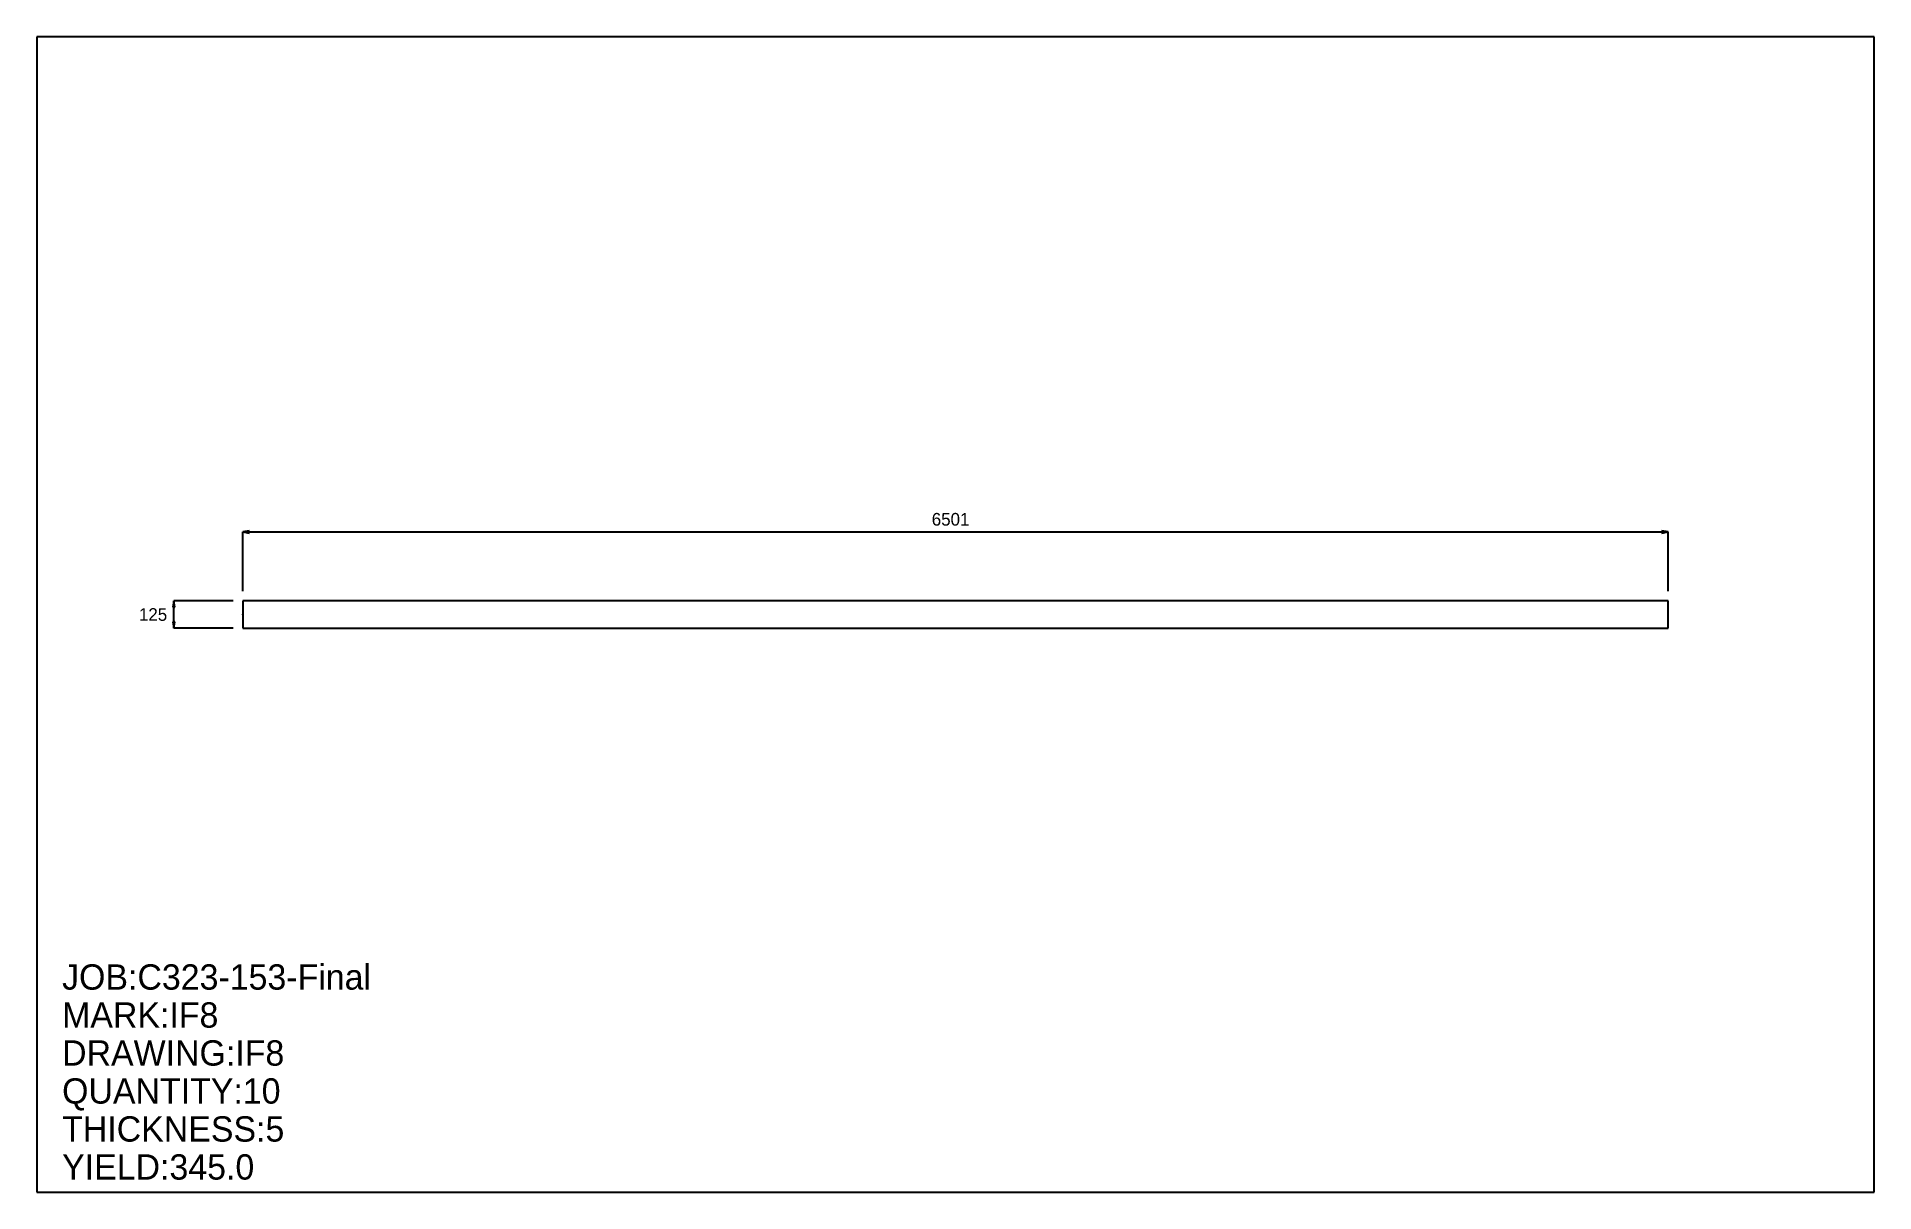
# Model space of a CAD drawing. Extents: x 0 to 8379, y 0 to 5273.
import ezdxf

# ---------------------------------------------------------------- set-up
doc = ezdxf.new("R2010")
doc.units = 0
doc.header["$LTSCALE"] = 0.125
for name, color, linetype in [('2', 7, 'CONTINUOUS'), ('3', 1, 'CONTINUOUS'), ('5', 7, 'CONTINUOUS'), ('6', 4, 'CONTINUOUS')]:
    doc.layers.add(name, color=color, linetype=linetype)

# ---------------------------------------------------------------- blocks, each defined once
blk = doc.blocks.new('ARROW')
at = {"layer": '2', "linetype": 'CONTINUOUS'}
for p, q in [((0, 0), (-1, 0.166667)), ((-1, 0.166667), (-1, -0.166667)), ((-1, -0.166667), (0, 0))]:
    blk.add_line(p, q, dxfattribs=at)
blk = doc.blocks.new('PLATE')
at = {"layer": '3', "linetype": 'CONTINUOUS'}
for p, q in [((0, 0), (0, -125)), ((6500.918, 0), (0, 0)), ((6500.918, -125), (6500.918, 0)), ((0, -125), (6500.918, -125))]:
    blk.add_line(p, q, dxfattribs=at)
at = {"layer": '5', "linetype": 'CONTINUOUS'}
for p, q in [((-0.1, -62.5), (0.1, -62.5)), ((0, -62.599998), (0, -62.400002))]:
    blk.add_line(p, q, dxfattribs=at)
blk.add_circle((0, -62.5), 0.1, dxfattribs=at)
at = {"layer": '6', "linetype": 'CONTINUOUS'}
for p, q in [((0, 43.339455), (0, 314.21103)), ((0, 314.16104), (6500.918, 314.16104)), ((6500.918, 43.339455), (6500.918, 314.21103)), ((-43.339447, 0.000003), (-314.21103, 0.000024)), ((-314.16104, -124.99998), (-314.16104, 0.000024)), ((-43.339455, -125), (-314.21103, -124.99998))]:
    blk.add_line(p, q, dxfattribs=at)
at = {"layer": '6', "xscale": 28.892967, "yscale": 28.892967, "zscale": 28.892967}
for p, rotation in [((0, 314.16104), 180), ((-314.16104, 0.000024), 90), ((-314.16104, -124.99998), 270)]:
    blk.add_blockref('ARROW', p, dxfattribs=dict(at, rotation=rotation))
blk.add_blockref('ARROW', (6500.918, 314.16104), dxfattribs=at)
at = {"layer": '5'}
blk.add_text('ZERO', height=0.015, dxfattribs=at).set_placement((0, -62.5))
at = {"layer": '6'}
for s, p in [('6501', (3142.1104, 343.05402)), ('125', (-473.07236, -91.392929))]:
    blk.add_text(s, height=57.786, dxfattribs=at).set_placement(p)

msp = doc.modelspace()

# ---------------------------------------------------------------- linework, layer by layer
at = {"layer": '5', "linetype": 'CONTINUOUS'}
for p, q in [((8378.9619, 5272.9668), (0, 5272.9668)), ((0, 5272.9668), (0, 0)), ((8378.9619, 0), (8378.9619, 5272.9668)), ((0, 0), (8378.9619, 0))]:
    msp.add_line(p, q, dxfattribs=at)

# ---------------------------------------------------------------- block references
at = {"layer": '2'}
msp.add_blockref('PLATE', (939.02197, 2698.9834), dxfattribs=at)

# ---------------------------------------------------------------- texts
at = {"layer": '5'}
for s, p in [('JOB:C323-153-Final', (115.57187, 924.57489)), ('MARK:IF8', (115.57187, 751.2171)), ('DRAWING:IF8', (115.57187, 577.85931)), ('QUANTITY:10', (115.57187, 404.50153)), ('THICKNESS:5', (115.57187, 231.14374)), ('YIELD:345.0', (115.57187, 57.785934))]:
    msp.add_text(s, height=115.572, dxfattribs=at).set_placement(p)

doc.saveas('drawing.dxf')
